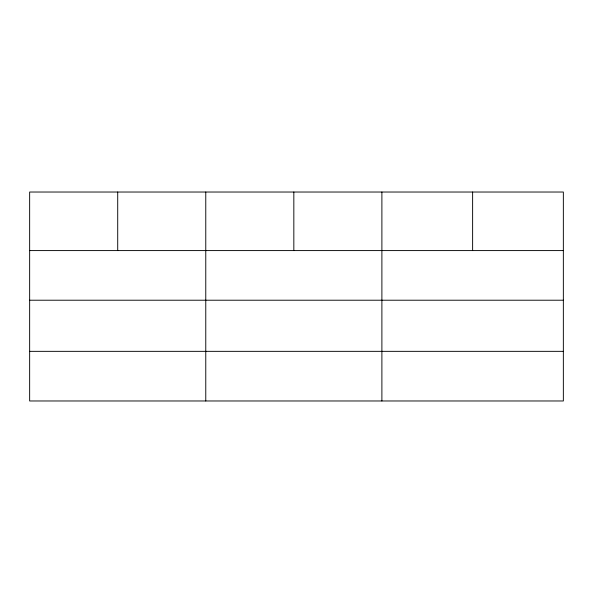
<?xml version="1.0" encoding="UTF-8"?>
<svg xmlns="http://www.w3.org/2000/svg" width="593" height="593" viewBox="0 0 593 593"><rect width="100%" height="100%" fill="white"/><g stroke="black" fill="none" stroke-linecap="round" stroke-linejoin="round"><path stroke-width="0.89" d="M563.35 300.214L563.35 192.028L29.65 192.028L29.65 400.972L563.35 400.972L563.35 300.214L29.65 300.214M29.65 250.587L563.35 250.587M29.65 351.345L563.35 351.345M472.621 192.028L472.621 250.587M381.892 192.028L381.892 400.972M293.831 192.028L293.831 250.587M205.771 192.028L205.771 400.972M117.71 192.028L117.71 250.587"/></g></svg>
